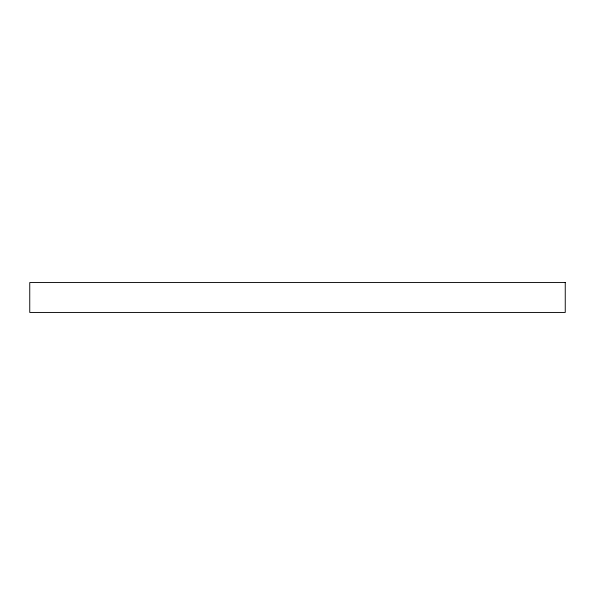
<?xml version="1.0" encoding="UTF-8"?>
<svg xmlns="http://www.w3.org/2000/svg" width="595" height="595" viewBox="0 0 595 595"><rect width="100%" height="100%" fill="white"/><g stroke="black" fill="none" stroke-linecap="round" stroke-linejoin="round"><path stroke-width="0.89" d="M565.25 282.558L29.75 282.558L29.75 312.442L565.25 312.442L565.25 282.558"/></g></svg>
